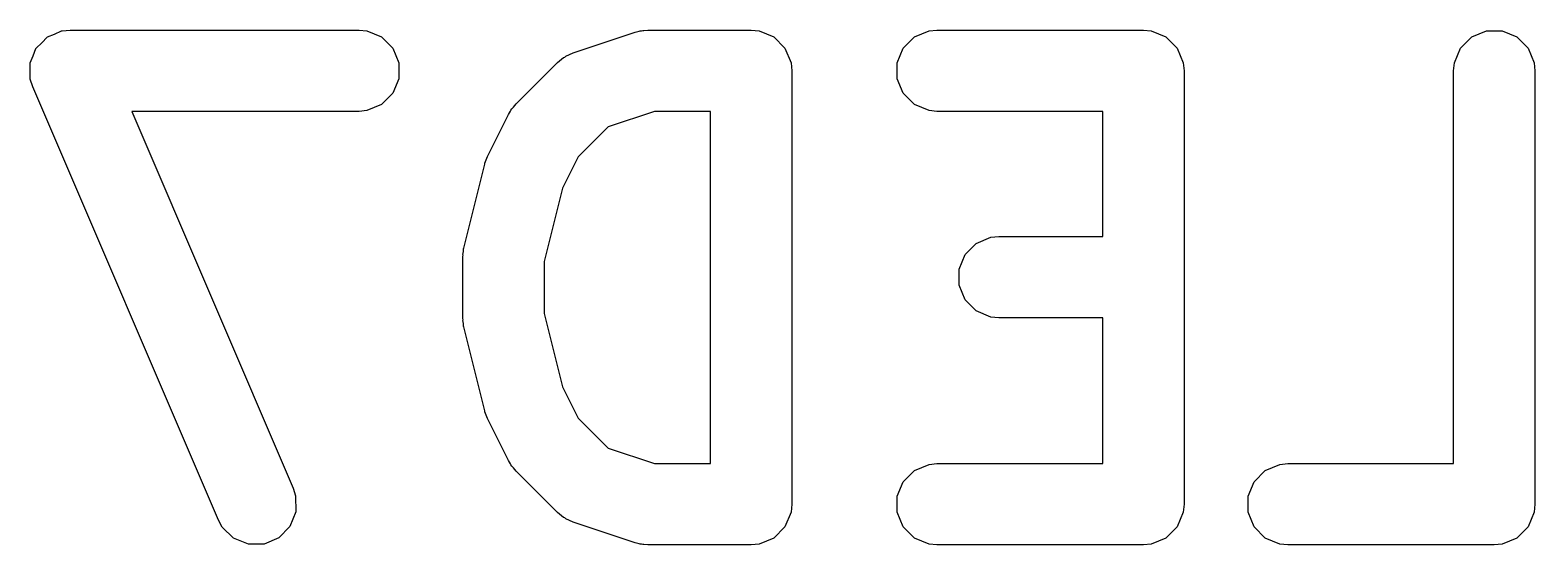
# Model space of a CAD drawing. Extents: x 104 to 228, y -134 to -58.
# Drawn here: x 217.959 to 220.736, y -87.787 to -86.837 of the extents above; entities that cross this region are included whole.
import ezdxf

# ---------------------------------------------------------------- set-up
doc = ezdxf.new("R2010")
doc.units = 0
doc.layers.add('BLACK', color=7, linetype='CONTINUOUS')

msp = doc.modelspace()

# ---------------------------------------------------------------- linework, layer by layer
at = {"layer": 'BLACK', "linetype": 'CONTINUOUS'}
for p, q in [((217.99095, -86.849935), (218.00405, -86.844508)), ((218.00405, -86.844508), (218.017091, -86.83892)), ((218.017091, -86.83892), (218.017555, -86.838914)), ((218.017555, -86.838914), (218.017986, -86.838736)), ((218.017986, -86.838736), (218.032618, -86.837295)), ((218.032618, -86.837295), (218.565952, -86.837295)), ((218.565952, -86.837295), (218.580584, -86.838736)), ((218.580584, -86.838736), (218.60762, -86.849935)), ((218.961282, -86.879239), (219.075568, -86.841144)), ((219.075568, -86.841144), (219.082821, -86.839494)), ((219.082821, -86.839494), (219.084653, -86.838736)), ((219.084653, -86.838736), (219.087307, -86.838474)), ((219.087307, -86.838474), (219.089905, -86.837884)), ((219.089905, -86.837884), (219.091879, -86.838024)), ((219.091879, -86.838024), (219.099285, -86.837295)), ((219.099285, -86.837295), (219.289761, -86.837295)), ((219.289761, -86.837295), (219.304393, -86.838736)), ((219.304393, -86.838736), (219.331429, -86.849935)), ((219.590951, -86.849935), (219.617987, -86.838736)), ((219.617987, -86.838736), (219.632619, -86.837295)), ((219.632619, -86.837295), (220.013571, -86.837295)), ((220.013571, -86.837295), (220.028203, -86.838736)), ((220.028203, -86.838736), (220.055239, -86.849935)), ((220.619522, -86.849935), (220.646558, -86.838736)), ((220.646558, -86.838736), (220.675822, -86.838736)), ((220.675822, -86.838736), (220.702858, -86.849935)), ((217.96448, -86.884573), (217.969754, -86.871391)), ((217.969754, -86.871391), (217.970079, -86.871057)), ((217.970079, -86.871057), (217.970258, -86.870627)), ((217.970258, -86.870627), (217.980277, -86.860607)), ((217.980277, -86.860607), (217.990193, -86.850447)), ((217.990193, -86.850447), (217.990621, -86.850263)), ((217.990621, -86.850263), (217.99095, -86.849935)), ((218.60762, -86.849935), (218.628312, -86.870627)), ((218.628312, -86.870627), (218.639511, -86.897663)), ((219.331429, -86.849935), (219.352121, -86.870627)), ((219.352121, -86.870627), (219.36332, -86.897663)), ((219.55906, -86.897663), (219.570259, -86.870627)), ((219.570259, -86.870627), (219.590951, -86.849935)), ((220.055239, -86.849935), (220.075931, -86.870627)), ((220.075931, -86.870627), (220.08713, -86.897663)), ((220.587631, -86.897663), (220.59883, -86.870627)), ((220.59883, -86.870627), (220.619522, -86.849935)), ((220.702858, -86.849935), (220.72355, -86.870627)), ((220.72355, -86.870627), (220.734749, -86.897663)), ((217.958886, -86.898561), (217.959059, -86.898128)), ((217.959059, -86.91274), (217.958886, -86.898561)), ((217.959059, -86.897663), (217.96448, -86.884573)), ((217.959059, -86.898128), (217.959059, -86.897663)), ((218.639511, -86.897663), (218.639511, -86.926927)), ((218.855776, -86.973547), (218.931966, -86.897357)), ((218.931966, -86.897357), (218.943331, -86.888029)), ((218.943331, -86.888029), (218.945823, -86.886996)), ((218.945823, -86.886996), (218.947857, -86.885233)), ((218.947857, -86.885233), (218.961282, -86.879239)), ((219.36332, -86.897663), (219.364761, -86.912295)), ((219.55906, -86.926927), (219.55906, -86.897663)), ((220.08713, -86.897663), (220.088571, -86.912295)), ((220.58619, -86.912295), (220.587631, -86.897663)), ((220.734749, -86.897663), (220.73619, -86.912295)), ((217.959059, -86.926927), (217.959059, -86.91274)), ((217.959237, -86.927357), (217.959059, -86.926927)), ((217.959243, -86.927822), (217.959237, -86.927357)), ((217.963682, -86.941839), (217.959243, -86.927822)), ((218.639511, -86.926927), (218.628312, -86.953963)), ((219.364761, -86.912295), (219.364761, -87.712295)), ((219.570259, -86.953963), (219.55906, -86.926927)), ((220.088571, -86.912295), (220.088571, -87.712295)), ((220.58619, -87.637295), (220.58619, -86.912295)), ((220.73619, -86.912295), (220.73619, -87.712295)), ((218.30654, -87.741839), (217.963682, -86.941839)), ((218.628312, -86.953963), (218.60762, -86.974655)), ((219.590951, -86.974655), (219.570259, -86.953963)), ((218.60762, -86.974655), (218.580584, -86.985854)), ((218.845691, -86.986739), (218.846449, -86.984912)), ((218.846449, -86.984912), (218.848137, -86.982855)), ((218.848137, -86.982855), (218.849559, -86.980596)), ((218.849559, -86.980596), (218.851057, -86.979296)), ((218.851057, -86.979296), (218.855776, -86.973547)), ((219.617987, -86.985854), (219.590951, -86.974655)), ((218.565952, -86.987295), (218.146359, -86.987295)), ((218.146359, -86.987295), (218.444412, -87.682751)), ((218.580584, -86.985854), (218.565952, -86.987295)), ((218.803632, -87.06923), (218.841727, -86.993039)), ((218.841727, -86.993039), (218.845691, -86.986739)), ((219.111455, -86.987295), (219.025512, -87.015942)), ((219.214761, -86.987295), (219.111455, -86.987295)), ((219.214761, -87.637295), (219.214761, -86.987295)), ((219.632619, -86.987295), (219.617987, -86.985854)), ((219.938571, -86.987295), (219.632619, -86.987295)), ((219.938571, -87.218247), (219.938571, -86.987295)), ((219.025512, -87.015942), (218.970448, -87.071006)), ((218.759857, -87.236961), (218.797953, -87.08458)), ((218.797953, -87.08458), (218.798338, -87.0835)), ((218.798338, -87.0835), (218.798377, -87.082962)), ((218.798377, -87.082962), (218.800701, -87.076886)), ((218.800701, -87.076886), (218.8029, -87.070735)), ((218.8029, -87.070735), (218.803222, -87.070299)), ((218.803222, -87.070299), (218.803632, -87.06923)), ((218.970448, -87.071006), (218.941478, -87.128946)), ((218.941478, -87.128946), (218.907618, -87.264387)), ((219.684545, -87.251579), (219.705237, -87.230887)), ((219.705237, -87.230887), (219.732273, -87.219688)), ((219.732273, -87.219688), (219.746905, -87.218247)), ((219.746905, -87.218247), (219.938571, -87.218247)), ((218.757618, -87.255152), (218.757869, -87.252598)), ((218.757618, -87.369438), (218.757618, -87.255152)), ((218.757707, -87.251506), (218.758516, -87.246031)), ((218.757869, -87.252598), (218.757707, -87.251506)), ((218.758516, -87.246031), (218.759059, -87.24052)), ((218.759059, -87.24052), (218.759481, -87.239499)), ((218.759481, -87.239499), (218.759857, -87.236961)), ((219.673346, -87.278615), (219.684545, -87.251579)), ((218.907618, -87.264387), (218.907618, -87.360202)), ((219.673346, -87.307879), (219.673346, -87.278615)), ((219.684545, -87.334915), (219.673346, -87.307879)), ((219.705237, -87.355607), (219.684545, -87.334915)), ((218.757869, -87.371991), (218.757618, -87.369438)), ((218.757707, -87.373084), (218.757869, -87.371991)), ((218.758516, -87.378558), (218.757707, -87.373084)), ((218.907618, -87.360202), (218.941478, -87.495642)), ((219.732273, -87.366806), (219.705237, -87.355607)), ((219.746905, -87.368247), (219.732273, -87.366806)), ((219.938571, -87.368247), (219.746905, -87.368247)), ((219.938571, -87.637295), (219.938571, -87.368247)), ((218.759059, -87.38407), (218.758516, -87.378558)), ((218.759481, -87.38509), (218.759059, -87.38407)), ((218.759857, -87.387629), (218.759481, -87.38509)), ((218.797953, -87.54001), (218.759857, -87.387629)), ((218.941478, -87.495642), (218.970448, -87.553582)), ((218.798338, -87.541089), (218.797953, -87.54001)), ((218.798377, -87.541628), (218.798338, -87.541089)), ((218.800701, -87.547703), (218.798377, -87.541628)), ((218.8029, -87.553855), (218.800701, -87.547703)), ((218.803222, -87.55429), (218.8029, -87.553855)), ((218.803632, -87.55536), (218.803222, -87.55429)), ((218.841727, -87.63155), (218.803632, -87.55536)), ((218.970448, -87.553582), (219.025513, -87.608648)), ((219.025513, -87.608648), (219.111455, -87.637295)), ((218.84569, -87.637846), (218.841727, -87.63155)), ((218.846448, -87.639676), (218.84569, -87.637846)), ((218.848137, -87.641734), (218.846448, -87.639676)), ((218.849559, -87.643993), (218.848137, -87.641734)), ((218.851057, -87.645292), (218.849559, -87.643993)), ((218.855776, -87.651042), (218.851057, -87.645292)), ((218.931966, -87.727233), (218.855776, -87.651042)), ((219.111455, -87.637295), (219.214761, -87.637295)), ((219.570259, -87.670627), (219.590951, -87.649935)), ((219.590951, -87.649935), (219.617987, -87.638736)), ((219.617987, -87.638736), (219.632619, -87.637295)), ((219.632619, -87.637295), (219.938571, -87.637295)), ((220.217878, -87.670627), (220.23857, -87.649935)), ((220.23857, -87.649935), (220.265606, -87.638736)), ((220.265606, -87.638736), (220.280238, -87.637295)), ((220.280238, -87.637295), (220.58619, -87.637295)), ((219.55906, -87.697663), (219.570259, -87.670627)), ((220.206679, -87.697663), (220.217878, -87.670627)), ((218.444412, -87.682751), (218.448851, -87.696767)), ((218.448851, -87.696767), (218.449208, -87.726029)), ((219.55906, -87.726927), (219.55906, -87.697663)), ((220.206679, -87.726927), (220.206679, -87.697663)), ((218.449208, -87.726029), (218.43834, -87.753199)), ((218.943331, -87.73656), (218.931966, -87.727233)), ((219.36332, -87.726927), (219.352121, -87.753963)), ((219.364761, -87.712295), (219.36332, -87.726927)), ((219.570259, -87.753963), (219.55906, -87.726927)), ((220.08713, -87.726927), (220.075931, -87.753963)), ((220.088571, -87.712295), (220.08713, -87.726927)), ((220.217878, -87.753963), (220.206679, -87.726927)), ((220.734749, -87.726927), (220.72355, -87.753963)), ((220.73619, -87.712295), (220.734749, -87.726927)), ((218.313628, -87.75472), (218.30654, -87.741839)), ((218.334572, -87.775158), (218.313628, -87.75472)), ((218.43834, -87.753199), (218.417901, -87.774142)), ((218.945821, -87.737591), (218.943331, -87.73656)), ((218.947857, -87.739357), (218.945821, -87.737591)), ((218.961282, -87.745351), (218.947857, -87.739357)), ((219.075568, -87.783446), (218.961282, -87.745351)), ((219.352121, -87.753963), (219.331429, -87.774655)), ((219.590951, -87.774655), (219.570259, -87.753963)), ((220.075931, -87.753963), (220.055239, -87.774655)), ((220.23857, -87.774655), (220.217878, -87.753963)), ((220.72355, -87.753963), (220.702858, -87.774655)), ((218.361742, -87.786026), (218.334572, -87.775158)), ((218.391003, -87.78567), (218.361742, -87.786026)), ((218.417901, -87.774142), (218.391003, -87.78567)), ((219.082821, -87.785095), (219.075568, -87.783446)), ((219.084653, -87.785854), (219.082821, -87.785095)), ((219.087307, -87.786115), (219.084653, -87.785854)), ((219.089905, -87.786706), (219.087307, -87.786115)), ((219.091879, -87.786565), (219.089905, -87.786706)), ((219.099285, -87.787295), (219.091879, -87.786565)), ((219.289761, -87.787295), (219.099285, -87.787295)), ((219.304393, -87.785854), (219.289761, -87.787295)), ((219.331429, -87.774655), (219.304393, -87.785854)), ((219.617987, -87.785854), (219.590951, -87.774655)), ((219.632619, -87.787295), (219.617987, -87.785854)), ((220.013571, -87.787295), (219.632619, -87.787295)), ((220.028203, -87.785854), (220.013571, -87.787295)), ((220.055239, -87.774655), (220.028203, -87.785854)), ((220.265606, -87.785854), (220.23857, -87.774655)), ((220.280238, -87.787295), (220.265606, -87.785854)), ((220.66119, -87.787295), (220.280238, -87.787295)), ((220.675822, -87.785854), (220.66119, -87.787295)), ((220.702858, -87.774655), (220.675822, -87.785854))]:
    msp.add_line(p, q, dxfattribs=at)

doc.saveas('drawing.dxf')
